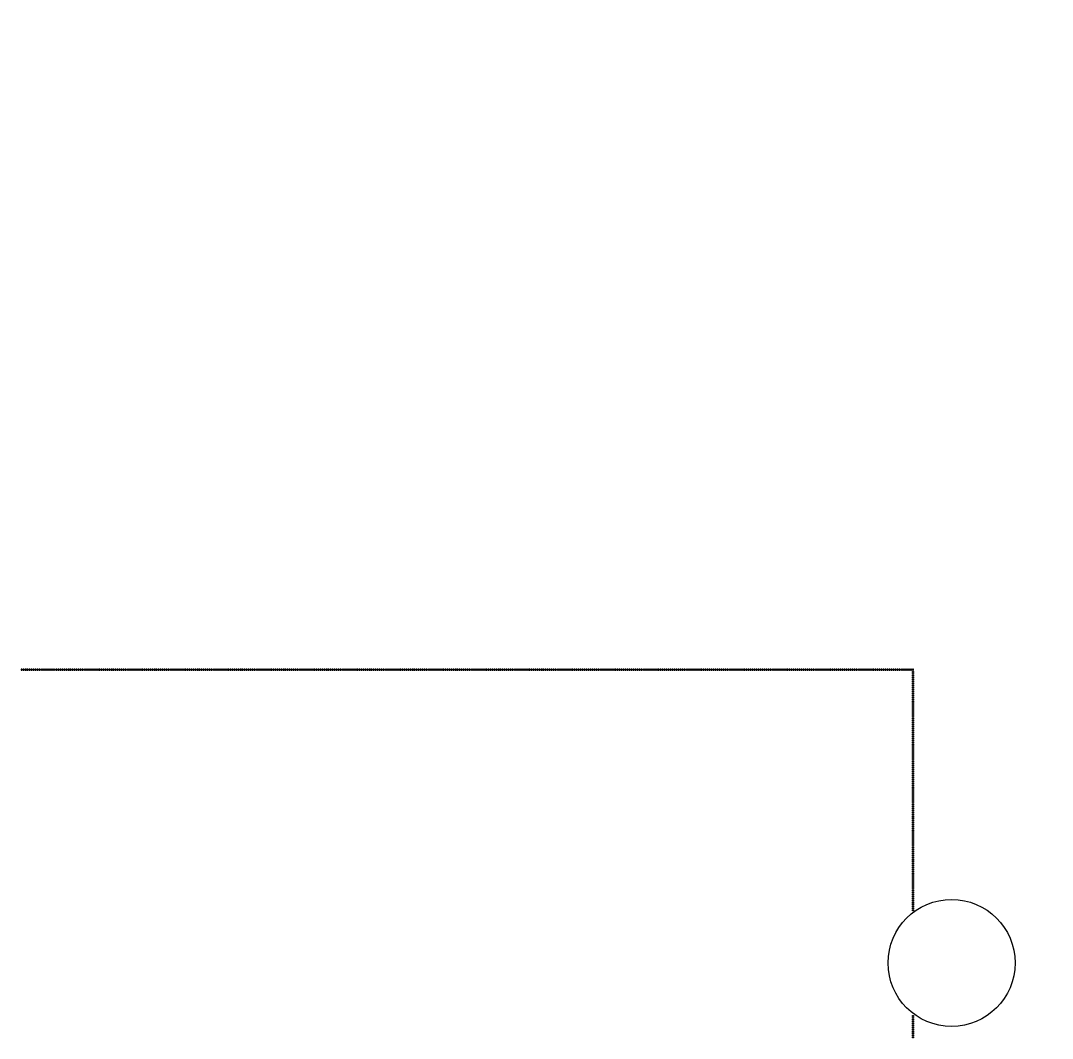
# Model space of a CAD drawing. Header units: inches. Extents: x 734146 to 834146, y 204695 to 304695.
# Drawn here: x 745616 to 748783, y 256084 to 259208 of the extents above; entities that cross this region are included whole.
import ezdxf

# ---------------------------------------------------------------- set-up
doc = ezdxf.new("R2010")
doc.units = ezdxf.units.IN
doc.header["$MEASUREMENT"] = 0

# ---------------------------------------------------------------- blocks, each defined once
blk = doc.blocks.new('*U85')
blk.add_lwpolyline([(-1.5, 1.5), (1.5, 1.5), (1.5, -1.5), (-1.5, -1.5)], close=True)
blk = doc.blocks.new('*U86')
at = {"color": 0, "linetype": 'ByBlock', "lineweight": -2, "transparency": 16777216}
for p in [(0, 5838), (0, 5832), (0, 5826), (0, 5820), (0, 5814), (0, 5808), (0, 5802), (0, 5796), (0, 5790), (0, 5784), (0, 5778), (0, 5772), (0, 5766), (0, 5760), (0, 5754), (0, 5748), (0, 5742), (0, 5736), (0, 5730), (0, 5724), (0, 5718), (0, 5712), (0, 5706), (0, 5700), (0, 5694), (0, 5688), (0, 5682), (0, 5676), (0, 5670), (0, 5664), (0, 5658), (0, 5652), (0, 5646), (0, 5640), (0, 5634), (0, 5628), (0, 5622), (0, 5616), (0, 5610), (0, 5604), (0, 5598), (0, 5592), (0, 5586), (0, 5580), (0, 5574), (0, 5568), (0, 5562), (0, 5556), (0, 5550), (0, 5544), (0, 5538), (0, 5532), (0, 5526), (0, 5520), (0, 5514), (0, 5508), (0, 5502), (0, 5496), (0, 5490), (0, 5484), (0, 5478), (0, 5472), (0, 5466), (0, 5460), (0, 5454), (0, 5448), (0, 5442), (0, 5436), (0, 5430), (0, 5424), (0, 5418), (0, 5412), (0, 5406), (0, 5400), (0, 5394), (0, 5388), (0, 5382), (0, 5376), (0, 5370), (0, 5364), (0, 5358), (0, 5352), (0, 5346), (0, 5340), (0, 5334), (0, 5328), (0, 5322), (0, 5316), (0, 5310), (0, 5304), (0, 5298), (0, 5292), (0, 5286), (0, 5280), (0, 5274), (0, 5268), (0, 5262), (0, 5256), (0, 5250), (0, 5244), (0, 5238), (0, 5232), (0, 5226), (0, 5220), (0, 5214), (0, 5208), (0, 5202), (0, 5196), (0, 5190), (0, 5184), (0, 5178), (0, 5172), (0, 5166), (0, 5160), (0, 5154), (0, 5148), (0, 5142), (0, 5136), (0, 5130), (0, 5124), (0, 5118), (0, 5112), (0, 5106), (0, 5100), (0, 5094), (0, 5088), (0, 5082), (0, 5076), (0, 5070), (0, 5064), (0, 5058), (0, 5052), (0, 5046), (0, 5040), (0, 5034), (0, 5028), (0, 5022), (0, 5016), (0, 5010), (0, 5004), (0, 4998), (0, 4992), (0, 4986), (0, 4980), (0, 4974), (0, 4968), (0, 4962), (0, 4956), (0, 4950), (0, 4944), (0, 4938), (0, 4932), (0, 4926), (0, 4920), (0, 4914), (0, 4908), (0, 4902), (0, 4896), (0, 4890), (0, 4884), (0, 4878), (0, 4872), (0, 4866), (0, 4860), (0, 4854), (0, 4848), (0, 4842), (0, 4836), (0, 4830), (0, 4824), (0, 4818), (0, 4812), (0, 4806), (0, 4800), (0, 4794), (0, 4788), (0, 4782), (0, 4776), (0, 4770), (0, 4764), (0, 4758), (0, 4752), (0, 4746), (0, 4740), (0, 4734), (0, 4728), (0, 4722), (0, 4716), (0, 4710), (0, 4704), (0, 4698), (0, 4692), (0, 4686), (0, 4680), (0, 4674), (0, 4668), (0, 4662), (0, 4656), (0, 4650), (0, 4644), (0, 4638), (0, 4632), (0, 4626), (0, 4620), (0, 4614), (0, 4608), (0, 4602), (0, 4596), (0, 4590), (0, 4584), (0, 4578), (0, 4572), (0, 4566), (0, 4560), (0, 4554), (0, 4548), (0, 4542), (0, 4536), (0, 4530), (0, 4524), (0, 4518), (0, 4512), (0, 4506), (0, 4500), (0, 4494), (0, 4488), (0, 4482), (0, 4476), (0, 4470), (0, 4464), (0, 4458), (0, 4452), (0, 4446), (0, 4440), (0, 4434), (0, 4428), (0, 4422), (0, 4416), (0, 4410), (0, 4404), (0, 4398), (0, 4392), (0, 4386), (0, 4380), (0, 4374), (0, 4368), (0, 4362), (0, 4356), (0, 4350), (0, 4344), (0, 4338), (0, 4332), (0, 4326), (0, 4320), (0, 4314), (0, 4308), (0, 4302), (0, 4296), (0, 4290), (0, 4284), (0, 4278), (0, 4272), (0, 4266), (0, 4260), (0, 4254), (0, 4248), (0, 4242), (0, 4236), (0, 4230), (0, 4224), (0, 4218), (0, 4212), (0, 4206), (0, 4200), (0, 4194), (0, 4188), (0, 4182), (0, 4176), (0, 4170), (0, 4164), (0, 4158), (0, 4152), (0, 4146), (0, 4140), (0, 4134), (0, 4128), (0, 4122), (0, 4116), (0, 4110), (0, 4104), (0, 4098), (0, 4092), (0, 4086), (0, 4080), (0, 4074), (0, 4068), (0, 4062), (0, 4056), (0, 4050), (0, 4044), (0, 4038), (0, 4032), (0, 4026), (0, 4020), (0, 4014), (0, 4008), (0, 4002), (0, 3996), (0, 3990), (0, 3984), (0, 3978), (0, 3972), (0, 3966), (0, 3960), (0, 3954), (0, 3948), (0, 3942), (0, 3936), (0, 3930), (0, 3924), (0, 3918), (0, 3912), (0, 3906), (0, 3900), (0, 3894), (0, 3888), (0, 3882), (0, 3876), (0, 3870), (0, 3864), (0, 3858), (0, 3852), (0, 3846), (0, 3840), (0, 3834), (0, 3828), (0, 3822), (0, 3816), (0, 3810), (0, 3804), (0, 3798), (0, 3792), (0, 3786), (0, 3780), (0, 3774), (0, 3768), (0, 3762), (0, 3756), (0, 3750), (0, 3744), (0, 3738), (0, 3732), (0, 3726), (0, 3720), (0, 3714), (0, 3708), (0, 3702), (0, 3696), (0, 3690), (0, 3684), (0, 3678), (0, 3672), (0, 3666), (0, 3660), (0, 3654), (0, 3648), (0, 3642), (0, 3636), (0, 3630), (0, 3624), (0, 3618), (0, 3612), (0, 3606), (0, 3600), (0, 3594), (0, 3588), (0, 3582), (0, 3576), (0, 3570), (0, 3564), (0, 3558), (0, 3552), (0, 3546), (0, 3540), (0, 3534), (0, 3528), (0, 3522), (0, 3516), (0, 3510), (0, 3504), (0, 3498), (0, 3492), (0, 3486), (0, 3480), (0, 3474), (0, 3468), (0, 3462), (0, 3456), (0, 3450), (0, 3444), (0, 3438), (0, 3432), (0, 3426), (0, 3420), (0, 3414), (0, 3408), (0, 3402), (0, 3396), (0, 3390), (0, 3384), (0, 3378), (0, 3372), (0, 3366), (0, 3360), (0, 3354), (0, 3348), (0, 3342), (0, 3336), (0, 3330), (0, 3324), (0, 3318), (0, 3312), (0, 3306), (0, 3300), (0, 3294), (0, 3288), (0, 3282), (0, 3276), (0, 3270), (0, 3264), (0, 3258), (0, 3252), (0, 3246), (0, 3240), (0, 3234), (0, 3228), (0, 3222), (0, 3216), (0, 3210), (0, 3204), (0, 3198), (0, 3192), (0, 3186), (0, 3180), (0, 3174), (0, 3168), (0, 3162), (0, 3156), (0, 3150), (0, 3144), (0, 3138), (0, 3132), (0, 3126), (0, 3120), (0, 3114), (0, 3108), (0, 3102)]:
    blk.add_blockref('*U85', p, dxfattribs=at)

msp = doc.modelspace()

# ---------------------------------------------------------------- linework, layer by layer
for points in [[(748356.8, 257210.1), (748356.8, 257207.1), (748353.8, 257207.1), (748353.8, 257210.1)], [(748356.8, 257204.1), (748356.8, 257201.1), (748353.8, 257201.1), (748353.8, 257204.1)], [(748356.8, 257198.1), (748356.8, 257195.1), (748353.8, 257195.1), (748353.8, 257198.1)], [(748356.8, 257192.1), (748356.8, 257189.1), (748353.8, 257189.1), (748353.8, 257192.1)], [(748356.8, 257186.1), (748356.8, 257183.1), (748353.8, 257183.1), (748353.8, 257186.1)], [(748356.8, 257180.1), (748356.8, 257177.1), (748353.8, 257177.1), (748353.8, 257180.1)], [(748356.8, 257174.1), (748356.8, 257171.1), (748353.8, 257171.1), (748353.8, 257174.1)], [(748356.8, 257168.1), (748356.8, 257165.1), (748353.8, 257165.1), (748353.8, 257168.1)], [(748356.8, 257162.1), (748356.8, 257159.1), (748353.8, 257159.1), (748353.8, 257162.1)], [(748356.8, 257156.1), (748356.8, 257153.1), (748353.8, 257153.1), (748353.8, 257156.1)], [(748356.8, 257150.1), (748356.8, 257147.1), (748353.8, 257147.1), (748353.8, 257150.1)], [(748356.8, 257144.1), (748356.8, 257141.1), (748353.8, 257141.1), (748353.8, 257144.1)], [(748356.8, 257138.1), (748356.8, 257135.1), (748353.8, 257135.1), (748353.8, 257138.1)], [(748356.8, 257132.1), (748356.8, 257129.1), (748353.8, 257129.1), (748353.8, 257132.1)], [(748356.8, 257126.1), (748356.8, 257123.1), (748353.8, 257123.1), (748353.8, 257126.1)], [(748356.8, 257120.1), (748356.8, 257117.1), (748353.8, 257117.1), (748353.8, 257120.1)], [(748356.8, 257114.1), (748356.8, 257111.1), (748353.8, 257111.1), (748353.8, 257114.1)], [(748356.8, 257108.1), (748356.8, 257105.1), (748353.8, 257105.1), (748353.8, 257108.1)], [(748356.8, 257102.1), (748356.8, 257099.1), (748353.8, 257099.1), (748353.8, 257102.1)], [(748356.8, 257096.1), (748356.8, 257093.1), (748353.8, 257093.1), (748353.8, 257096.1)], [(748356.8, 257090.1), (748356.8, 257087.1), (748353.8, 257087.1), (748353.8, 257090.1)], [(748356.8, 257084.1), (748356.8, 257081.1), (748353.8, 257081.1), (748353.8, 257084.1)], [(748356.8, 257078.1), (748356.8, 257075.1), (748353.8, 257075.1), (748353.8, 257078.1)], [(748356.8, 257072.1), (748356.8, 257069.1), (748353.8, 257069.1), (748353.8, 257072.1)], [(748356.8, 257066.1), (748356.8, 257063.1), (748353.8, 257063.1), (748353.8, 257066.1)], [(748356.8, 257060.1), (748356.8, 257057.1), (748353.8, 257057.1), (748353.8, 257060.1)], [(748356.8, 257054.1), (748356.8, 257051.1), (748353.8, 257051.1), (748353.8, 257054.1)], [(748356.8, 257048.1), (748356.8, 257045.1), (748353.8, 257045.1), (748353.8, 257048.1)], [(748356.8, 257042.1), (748356.8, 257039.1), (748353.8, 257039.1), (748353.8, 257042.1)], [(748356.8, 257036.1), (748356.8, 257033.1), (748353.8, 257033.1), (748353.8, 257036.1)], [(748356.8, 257030.1), (748356.8, 257027.1), (748353.8, 257027.1), (748353.8, 257030.1)], [(748356.8, 257024.1), (748356.8, 257021.1), (748353.8, 257021.1), (748353.8, 257024.1)], [(748356.8, 257018.1), (748356.8, 257015.1), (748353.8, 257015.1), (748353.8, 257018.1)], [(748356.8, 257012.1), (748356.8, 257009.1), (748353.8, 257009.1), (748353.8, 257012.1)], [(748356.8, 257006.1), (748356.8, 257003.1), (748353.8, 257003.1), (748353.8, 257006.1)], [(748356.8, 257000.1), (748356.8, 256997.1), (748353.8, 256997.1), (748353.8, 257000.1)], [(748356.8, 256994.1), (748356.8, 256991.1), (748353.8, 256991.1), (748353.8, 256994.1)], [(748356.8, 256988.1), (748356.8, 256985.1), (748353.8, 256985.1), (748353.8, 256988.1)], [(748356.8, 256982.1), (748356.8, 256979.1), (748353.8, 256979.1), (748353.8, 256982.1)], [(748356.8, 256976.1), (748356.8, 256973.1), (748353.8, 256973.1), (748353.8, 256976.1)], [(748356.8, 256970.1), (748356.8, 256967.1), (748353.8, 256967.1), (748353.8, 256970.1)], [(748356.8, 256964.1), (748356.8, 256961.1), (748353.8, 256961.1), (748353.8, 256964.1)], [(748356.8, 256958.1), (748356.8, 256955.1), (748353.8, 256955.1), (748353.8, 256958.1)], [(748356.8, 256952.1), (748356.8, 256949.1), (748353.8, 256949.1), (748353.8, 256952.1)], [(748356.8, 256946.1), (748356.8, 256943.1), (748353.8, 256943.1), (748353.8, 256946.1)], [(748356.8, 256940.1), (748356.8, 256937.1), (748353.8, 256937.1), (748353.8, 256940.1)], [(748356.8, 256934.1), (748356.8, 256931.1), (748353.8, 256931.1), (748353.8, 256934.1)], [(748356.8, 256928.1), (748356.8, 256925.1), (748353.8, 256925.1), (748353.8, 256928.1)], [(748356.8, 256922.1), (748356.8, 256919.1), (748353.8, 256919.1), (748353.8, 256922.1)], [(748356.8, 256916.1), (748356.8, 256913.1), (748353.8, 256913.1), (748353.8, 256916.1)], [(748356.8, 256910.1), (748356.8, 256907.1), (748353.8, 256907.1), (748353.8, 256910.1)], [(748356.8, 256904.1), (748356.8, 256901.1), (748353.8, 256901.1), (748353.8, 256904.1)], [(748356.8, 256898.1), (748356.8, 256895.1), (748353.8, 256895.1), (748353.8, 256898.1)], [(748356.8, 256892.1), (748356.8, 256889.1), (748353.8, 256889.1), (748353.8, 256892.1)], [(748356.8, 256886.1), (748356.8, 256883.1), (748353.8, 256883.1), (748353.8, 256886.1)], [(748356.8, 256880.1), (748356.8, 256877.1), (748353.8, 256877.1), (748353.8, 256880.1)], [(748356.8, 256874.1), (748356.8, 256871.1), (748353.8, 256871.1), (748353.8, 256874.1)], [(748356.8, 256868.1), (748356.8, 256865.1), (748353.8, 256865.1), (748353.8, 256868.1)], [(748356.8, 256862.1), (748356.8, 256859.1), (748353.8, 256859.1), (748353.8, 256862.1)], [(748356.8, 256856.1), (748356.8, 256853.1), (748353.8, 256853.1), (748353.8, 256856.1)], [(748356.8, 256850.1), (748356.8, 256847.1), (748353.8, 256847.1), (748353.8, 256850.1)], [(748356.8, 256844.1), (748356.8, 256841.1), (748353.8, 256841.1), (748353.8, 256844.1)], [(748356.8, 256838.1), (748356.8, 256835.1), (748353.8, 256835.1), (748353.8, 256838.1)], [(748356.8, 256832.1), (748356.8, 256829.1), (748353.8, 256829.1), (748353.8, 256832.1)], [(748356.8, 256826.1), (748356.8, 256823.1), (748353.8, 256823.1), (748353.8, 256826.1)], [(748356.8, 256820.1), (748356.8, 256817.1), (748353.8, 256817.1), (748353.8, 256820.1)], [(748356.8, 256814.1), (748356.8, 256811.1), (748353.8, 256811.1), (748353.8, 256814.1)], [(748356.8, 256808.1), (748356.8, 256805.1), (748353.8, 256805.1), (748353.8, 256808.1)], [(748356.8, 256802.1), (748356.8, 256799.1), (748353.8, 256799.1), (748353.8, 256802.1)], [(748356.8, 256796.1), (748356.8, 256793.1), (748353.8, 256793.1), (748353.8, 256796.1)], [(748356.8, 256790.1), (748356.8, 256787.1), (748353.8, 256787.1), (748353.8, 256790.1)], [(748356.8, 256784.1), (748356.8, 256781.1), (748353.8, 256781.1), (748353.8, 256784.1)], [(748356.8, 256778.1), (748356.8, 256775.1), (748353.8, 256775.1), (748353.8, 256778.1)], [(748356.8, 256772.1), (748356.8, 256769.1), (748353.8, 256769.1), (748353.8, 256772.1)], [(748356.8, 256766.1), (748356.8, 256763.1), (748353.8, 256763.1), (748353.8, 256766.1)], [(748356.8, 256760.1), (748356.8, 256757.1), (748353.8, 256757.1), (748353.8, 256760.1)], [(748356.8, 256754.1), (748356.8, 256751.1), (748353.8, 256751.1), (748353.8, 256754.1)], [(748356.8, 256748.1), (748356.8, 256745.1), (748353.8, 256745.1), (748353.8, 256748.1)], [(748356.8, 256742.1), (748356.8, 256739.1), (748353.8, 256739.1), (748353.8, 256742.1)], [(748356.8, 256736.1), (748356.8, 256733.1), (748353.8, 256733.1), (748353.8, 256736.1)], [(748356.8, 256730.1), (748356.8, 256727.1), (748353.8, 256727.1), (748353.8, 256730.1)], [(748356.8, 256724.1), (748356.8, 256721.1), (748353.8, 256721.1), (748353.8, 256724.1)], [(748356.8, 256718.1), (748356.8, 256715.1), (748353.8, 256715.1), (748353.8, 256718.1)], [(748356.8, 256712.1), (748356.8, 256709.1), (748353.8, 256709.1), (748353.8, 256712.1)], [(748356.8, 256706.1), (748356.8, 256703.1), (748353.8, 256703.1), (748353.8, 256706.1)], [(748356.8, 256700.1), (748356.8, 256697.1), (748353.8, 256697.1), (748353.8, 256700.1)], [(748356.8, 256694.1), (748356.8, 256691.1), (748353.8, 256691.1), (748353.8, 256694.1)], [(748356.8, 256688.1), (748356.8, 256685.1), (748353.8, 256685.1), (748353.8, 256688.1)], [(748356.8, 256682.1), (748356.8, 256679.1), (748353.8, 256679.1), (748353.8, 256682.1)], [(748356.8, 256676.1), (748356.8, 256673.1), (748353.8, 256673.1), (748353.8, 256676.1)], [(748356.8, 256670.1), (748356.8, 256667.1), (748353.8, 256667.1), (748353.8, 256670.1)], [(748356.8, 256664.1), (748356.8, 256661.1), (748353.8, 256661.1), (748353.8, 256664.1)], [(748356.8, 256658.1), (748356.8, 256655.1), (748353.8, 256655.1), (748353.8, 256658.1)], [(748356.8, 256652.1), (748356.8, 256649.1), (748353.8, 256649.1), (748353.8, 256652.1)], [(748356.8, 256646.1), (748356.8, 256643.1), (748353.8, 256643.1), (748353.8, 256646.1)], [(748356.8, 256640.1), (748356.8, 256637.1), (748353.8, 256637.1), (748353.8, 256640.1)], [(748356.8, 256634.1), (748356.8, 256631.1), (748353.8, 256631.1), (748353.8, 256634.1)], [(748356.8, 256628.1), (748356.8, 256625.1), (748353.8, 256625.1), (748353.8, 256628.1)], [(748356.8, 256622.1), (748356.8, 256619.1), (748353.8, 256619.1), (748353.8, 256622.1)], [(748356.8, 256616.1), (748356.8, 256613.1), (748353.8, 256613.1), (748353.8, 256616.1)], [(748356.8, 256610.1), (748356.8, 256607.1), (748353.8, 256607.1), (748353.8, 256610.1)], [(748356.8, 256604.1), (748356.8, 256601.1), (748353.8, 256601.1), (748353.8, 256604.1)], [(748356.8, 256598.1), (748356.8, 256595.1), (748353.8, 256595.1), (748353.8, 256598.1)], [(748356.8, 256592.1), (748356.8, 256589.1), (748353.8, 256589.1), (748353.8, 256592.1)], [(748356.8, 256586.1), (748356.8, 256583.1), (748353.8, 256583.1), (748353.8, 256586.1)], [(748356.8, 256580.1), (748356.8, 256577.1), (748353.8, 256577.1), (748353.8, 256580.1)], [(748356.8, 256574.1), (748356.8, 256571.1), (748353.8, 256571.1), (748353.8, 256574.1)], [(748356.8, 256568.1), (748356.8, 256565.1), (748353.8, 256565.1), (748353.8, 256568.1)], [(748356.8, 256562.1), (748356.8, 256559.1), (748353.8, 256559.1), (748353.8, 256562.1)], [(748356.8, 256556.1), (748356.8, 256553.1), (748353.8, 256553.1), (748353.8, 256556.1)], [(748356.8, 256550.1), (748356.8, 256547.1), (748353.8, 256547.1), (748353.8, 256550.1)], [(748356.8, 256544.1), (748356.8, 256541.1), (748353.8, 256541.1), (748353.8, 256544.1)], [(748356.8, 256538.1), (748356.8, 256535.1), (748353.8, 256535.1), (748353.8, 256538.1)], [(748356.8, 256532.1), (748356.8, 256529.1), (748353.8, 256529.1), (748353.8, 256532.1)], [(748356.8, 256526.1), (748356.8, 256523.1), (748353.8, 256523.1), (748353.8, 256526.1)], [(748356.8, 256520.1), (748356.8, 256517.1), (748353.8, 256517.1), (748353.8, 256520.1)], [(748356.8, 256514.1), (748356.8, 256511.1), (748353.8, 256511.1), (748353.8, 256514.1)], [(748356.8, 256508.1), (748356.8, 256505.1), (748353.8, 256505.1), (748353.8, 256508.1)], [(748356.8, 256502.1), (748356.8, 256499.1), (748353.8, 256499.1), (748353.8, 256502.1)], [(748356.8, 256496.1), (748356.8, 256493.1), (748353.8, 256493.1), (748353.8, 256496.1)], [(748356.8, 256490.1), (748356.8, 256487.1), (748353.8, 256487.1), (748353.8, 256490.1)], [(748356.8, 256484.1), (748356.8, 256481.1), (748353.8, 256481.1), (748353.8, 256484.1)], [(748356.8, 256478.1), (748356.8, 256475.1), (748353.8, 256475.1), (748353.8, 256478.1)], [(748356.8, 256154.1), (748356.8, 256151.1), (748353.8, 256151.1), (748353.8, 256154.1)], [(748356.8, 256148.1), (748356.8, 256145.1), (748353.8, 256145.1), (748353.8, 256148.1)], [(748356.8, 256142.1), (748356.8, 256139.1), (748353.8, 256139.1), (748353.8, 256142.1)], [(748356.8, 256136.1), (748356.8, 256133.1), (748353.8, 256133.1), (748353.8, 256136.1)], [(748356.8, 256130.1), (748356.8, 256127.1), (748353.8, 256127.1), (748353.8, 256130.1)], [(748356.8, 256124.1), (748356.8, 256121.1), (748353.8, 256121.1), (748353.8, 256124.1)], [(748356.8, 256118.1), (748356.8, 256115.1), (748353.8, 256115.1), (748353.8, 256118.1)], [(748356.8, 256112.1), (748356.8, 256109.1), (748353.8, 256109.1), (748353.8, 256112.1)], [(748356.8, 256106.1), (748356.8, 256103.1), (748353.8, 256103.1), (748353.8, 256106.1)], [(748356.8, 256100.1), (748356.8, 256097.1), (748353.8, 256097.1), (748353.8, 256100.1)], [(748356.8, 256094.1), (748356.8, 256091.1), (748353.8, 256091.1), (748353.8, 256094.1)], [(748356.8, 256088.1), (748356.8, 256085.1), (748353.8, 256085.1), (748353.8, 256088.1)]]:
    msp.add_lwpolyline(points, close=True)
for centre, radius in [((784146.5, 254695.1), 50000), ((748474, 256315.1), 195)]:
    msp.add_circle(centre, radius)

# ---------------------------------------------------------------- block references
at = {"xscale": -1, "rotation": 270}
msp.add_blockref('*U86', (742517.3, 257215.6), dxfattribs=at)

doc.saveas('drawing.dxf')
